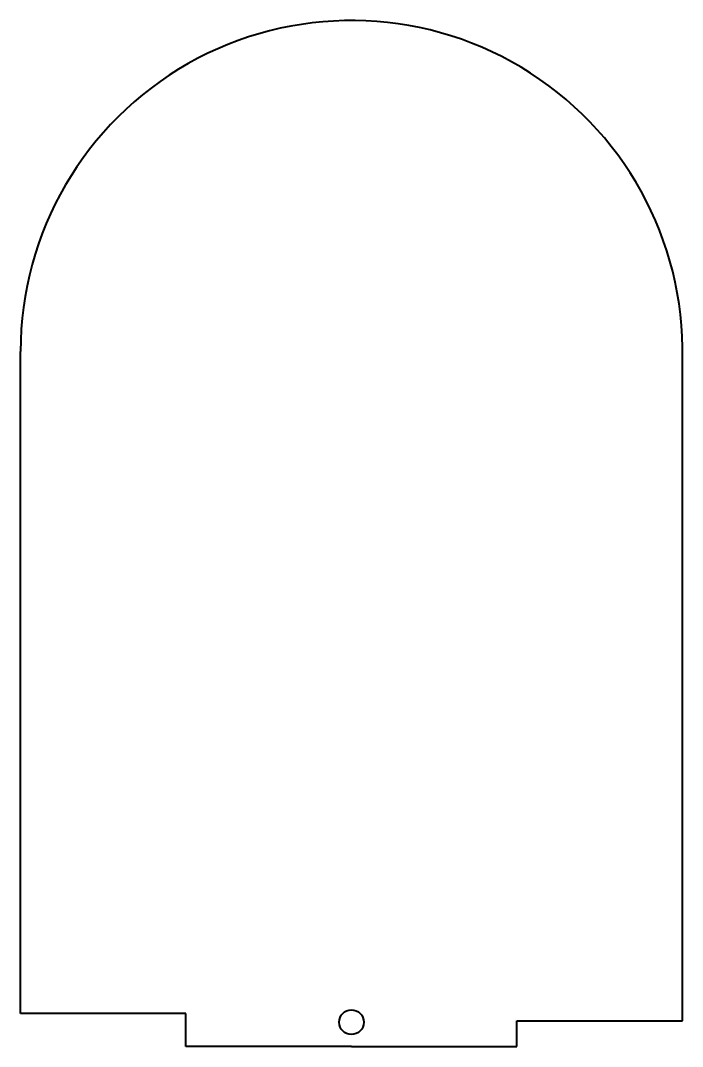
# Model space of a CAD drawing. Header units: inches. Extents: x -1.5 to 1.5, y 0 to 4.65.
import ezdxf

# ---------------------------------------------------------------- set-up
doc = ezdxf.new("R2010")
doc.units = ezdxf.units.IN
doc.header["$MEASUREMENT"] = 0
doc.layers.add('ModelSketch_Visible', color=7, linetype='Continuous', lineweight=40)

msp = doc.modelspace()

# ---------------------------------------------------------------- linework, layer by layer
at = {"layer": 'ModelSketch_Visible'}
for p, q in [((-1.5, 0.15), (-1.5, 3.15)), ((1.5, 0.117), (1.5, 3.117)), ((-0.75, 0.15), (-1.5, 0.15)), ((-0.75, 0), (-0.75, 0.15)), ((0.75, 0), (0.75, 0.117)), ((0.75, 0.117), (1.5, 0.117)), ((0, 0), (-0.75, 0)), ((0, 0), (0.75, 0))]:
    msp.add_line(p, q, dxfattribs=at)
msp.add_circle((0, 0.11), 0.056, dxfattribs=at)
msp.add_arc((0.0002, 3.15), 1.5002, 358.7395, 180, dxfattribs=at)

doc.saveas('drawing.dxf')
